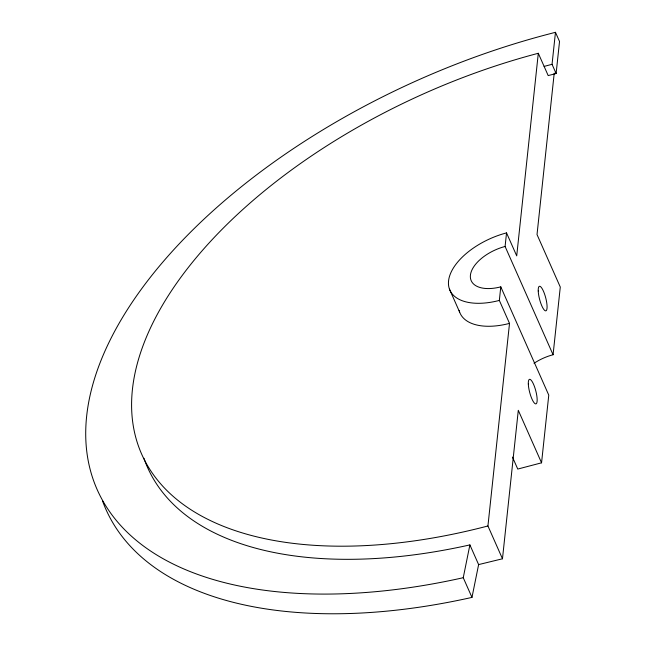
<?xml version="1.0" encoding="UTF-8"?>
<svg xmlns="http://www.w3.org/2000/svg" width="646" height="646" viewBox="0 0 646 646"><rect width="100%" height="100%" fill="white"/><g stroke="black" fill="none" stroke-linecap="round" stroke-linejoin="round"><path stroke-width="0.97" d="M499.342 300.422L500.787 286.848A34.698 18.387 -23.9 0 1 470.425 275.188A34.698 18.387 -23.9 0 1 505.091 246.473L506.537 232.891A58.035 30.758 -23.9 0 0 448.558 280.921A58.035 30.758 -23.9 0 0 499.342 300.422L509.516 323.388L487.932 525.973L502.475 558.782L478.621 564.588L471.976 597.397A461.301 244.454 -23.9 0 1 102.488 500.812M487.932 525.973A406.261 215.288 -23.9 0 1 132.422 389.481A406.261 215.288 -23.9 0 1 538.304 53.279L516.711 255.864L506.537 232.891M538.304 53.279L548.188 75.59L556.117 73.507L552.047 64.317L555.463 32.3L547.533 34.383A461.301 244.454 -23.9 0 0 87.767 407.65A461.301 244.454 -23.9 0 0 463.247 577.71L471.976 597.397M502.475 558.782L518.294 410.323L541.558 462.819L517.761 469.061L512.456 457.085M554.228 73.119L537.02 234.555L560.284 287.05L553.073 354.743A34.698 18.387 -23.9 0 0 534.04 363.286M556.117 73.507L559.533 41.489L555.463 32.3M541.558 462.819L548.769 395.126L500.787 286.848M463.247 577.71L469.892 544.901A406.261 215.288 -23.9 0 1 143.929 458.248M544.118 66.401L552.047 64.317M505.091 246.473L553.073 354.743M449.479 289.174L459.653 312.139M469.892 544.901L478.621 564.588M509.516 323.388A58.035 30.758 -23.9 0 1 459.128 310.435M528.315 383.999A12.694 3.149 75.3 0 0 535.259 403.774A12.694 3.149 75.3 0 0 534.622 387.011A12.694 3.149 75.3 0 0 528.315 383.999M538.231 290.966A12.694 3.149 75.3 0 0 545.176 310.742A12.694 3.149 75.3 0 0 544.538 293.97A12.694 3.149 75.3 0 0 538.231 290.966"/></g></svg>
